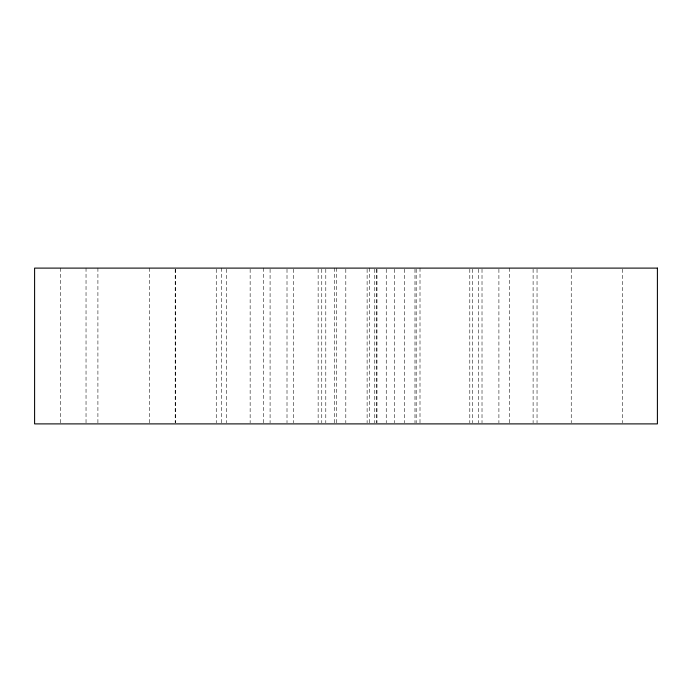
<?xml version="1.0" encoding="UTF-8"?>
<svg xmlns="http://www.w3.org/2000/svg" width="692" height="692" viewBox="0 0 692 692"><rect width="100%" height="100%" fill="white"/><g stroke="black" fill="none" stroke-linecap="round" stroke-linejoin="round"><path stroke-width="0.52" stroke-dasharray="3.46 2.59" d="M622.601 269.179L622.601 422.821M571.237 269.179L571.237 422.821M537.035 269.179L537.035 422.821M533.108 269.179L533.108 422.821M509.398 268.107L509.398 422.821M498.906 269.179L498.906 422.821M482.013 269.179L482.013 422.821M478.284 269.179L478.284 422.821M472.281 269.179L472.281 422.821M469.799 269.179L469.799 422.821M420.009 268.107L420.001 422.821M416.186 269.179L416.186 422.821M414.975 269.179L414.975 422.821M404.422 269.179L404.422 422.821M394.353 269.179L394.353 422.821M386.24 269.179L386.24 422.821M376.924 269.179L376.924 422.821M376.785 269.179L376.785 422.821M374.77 269.179L374.77 422.821M369.623 268.107L369.623 422.821M367.115 269.179L367.115 422.821M345.81 269.179L345.81 422.821M336.511 268.107L336.511 422.821M334.599 268.107L334.599 422.821M325.794 269.179L325.794 422.821M321.763 269.179L321.763 422.821M318.138 269.179L318.138 422.821M293.607 269.179L293.607 422.821M287.007 269.179L287.007 422.821M270.088 269.179L270.088 422.821M263.687 268.107L263.687 422.821M250.141 269.179L250.141 422.821M226.5 269.179L226.5 422.821M221.725 268.107L221.725 422.821M216.25 269.179L216.25 422.821M175.508 269.179L175.508 422.821M175.188 269.179L175.188 422.821M149.567 268.107L149.567 422.821M97.909 268.107L97.909 422.821M86.033 268.107L86.033 422.821M60.464 268.107L60.464 422.821"/><path stroke-width="1.04" d="M657.4 268.107L34.6 268.107L34.6 423.893L657.4 423.893L657.4 268.107"/></g></svg>
